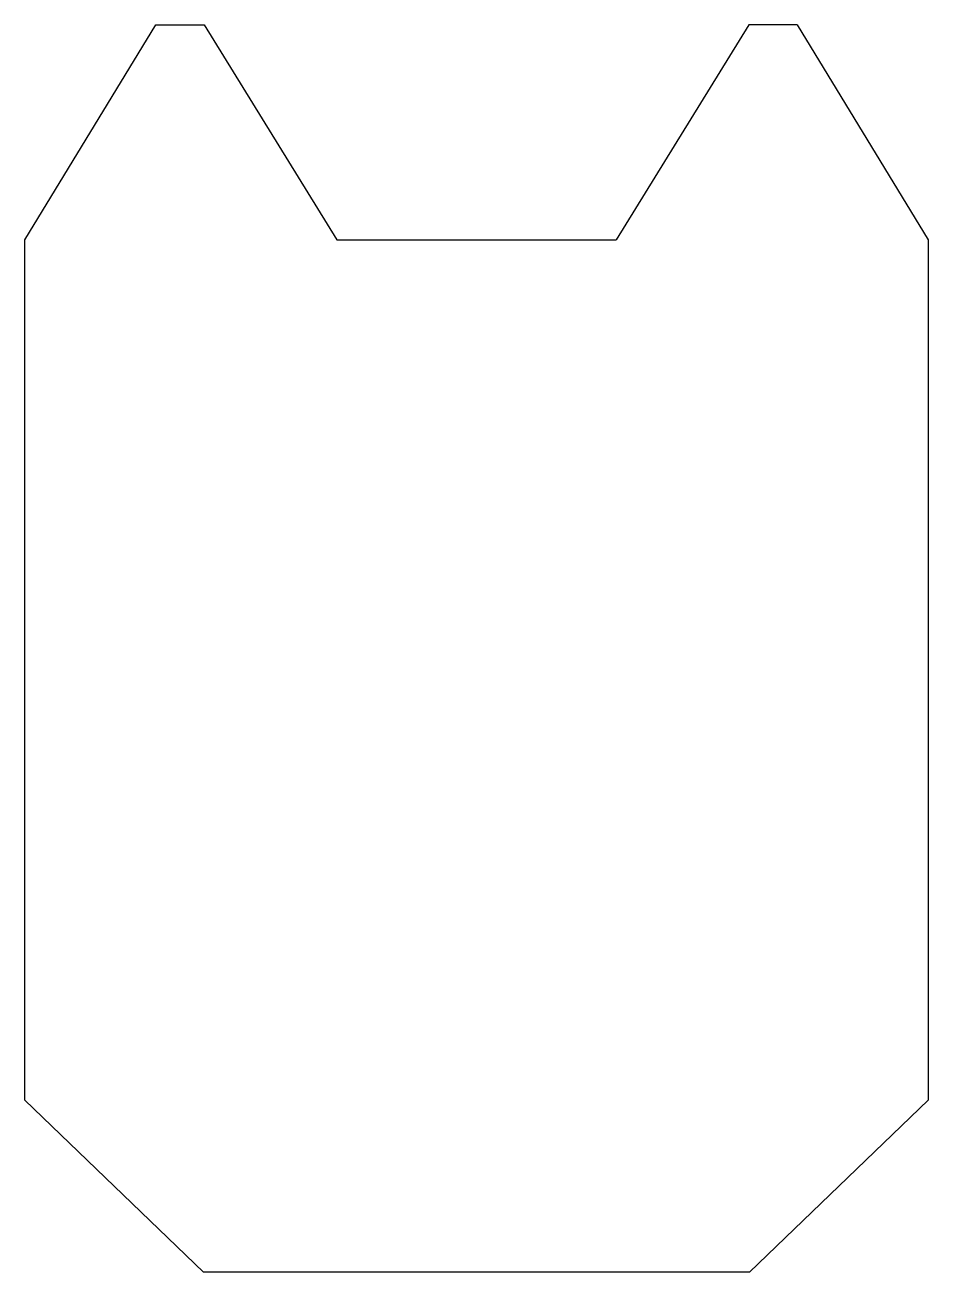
# Model space of a CAD drawing. Extents: x -21 to 21, y -28 to 30.
import ezdxf

# ---------------------------------------------------------------- set-up
doc = ezdxf.new("R2010")
doc.units = 0
doc.layers.add('Sketch', color=7, linetype='CONTINUOUS')

msp = doc.modelspace()

# ---------------------------------------------------------------- linework, layer by layer
at = {"layer": 'Sketch'}
for p, q in [((-21, 20), (-14.9133, 30)), ((-14.9133, 30), (-12.659, 30)), ((-12.659, 30), (-6.5, 20)), ((12.659, 30), (6.5, 20)), ((14.9133, 30), (12.659, 30)), ((14.9133, 30), (21, 20)), ((-21, -20), (-21, 20)), ((-6.5, 20), (6.5, 20)), ((21, 20), (21, -20)), ((-12.7, -28), (-21, -20)), ((21, -20), (12.7, -28)), ((12.7, -28), (-12.7, -28))]:
    msp.add_line(p, q, dxfattribs=at)

doc.saveas('drawing.dxf')
